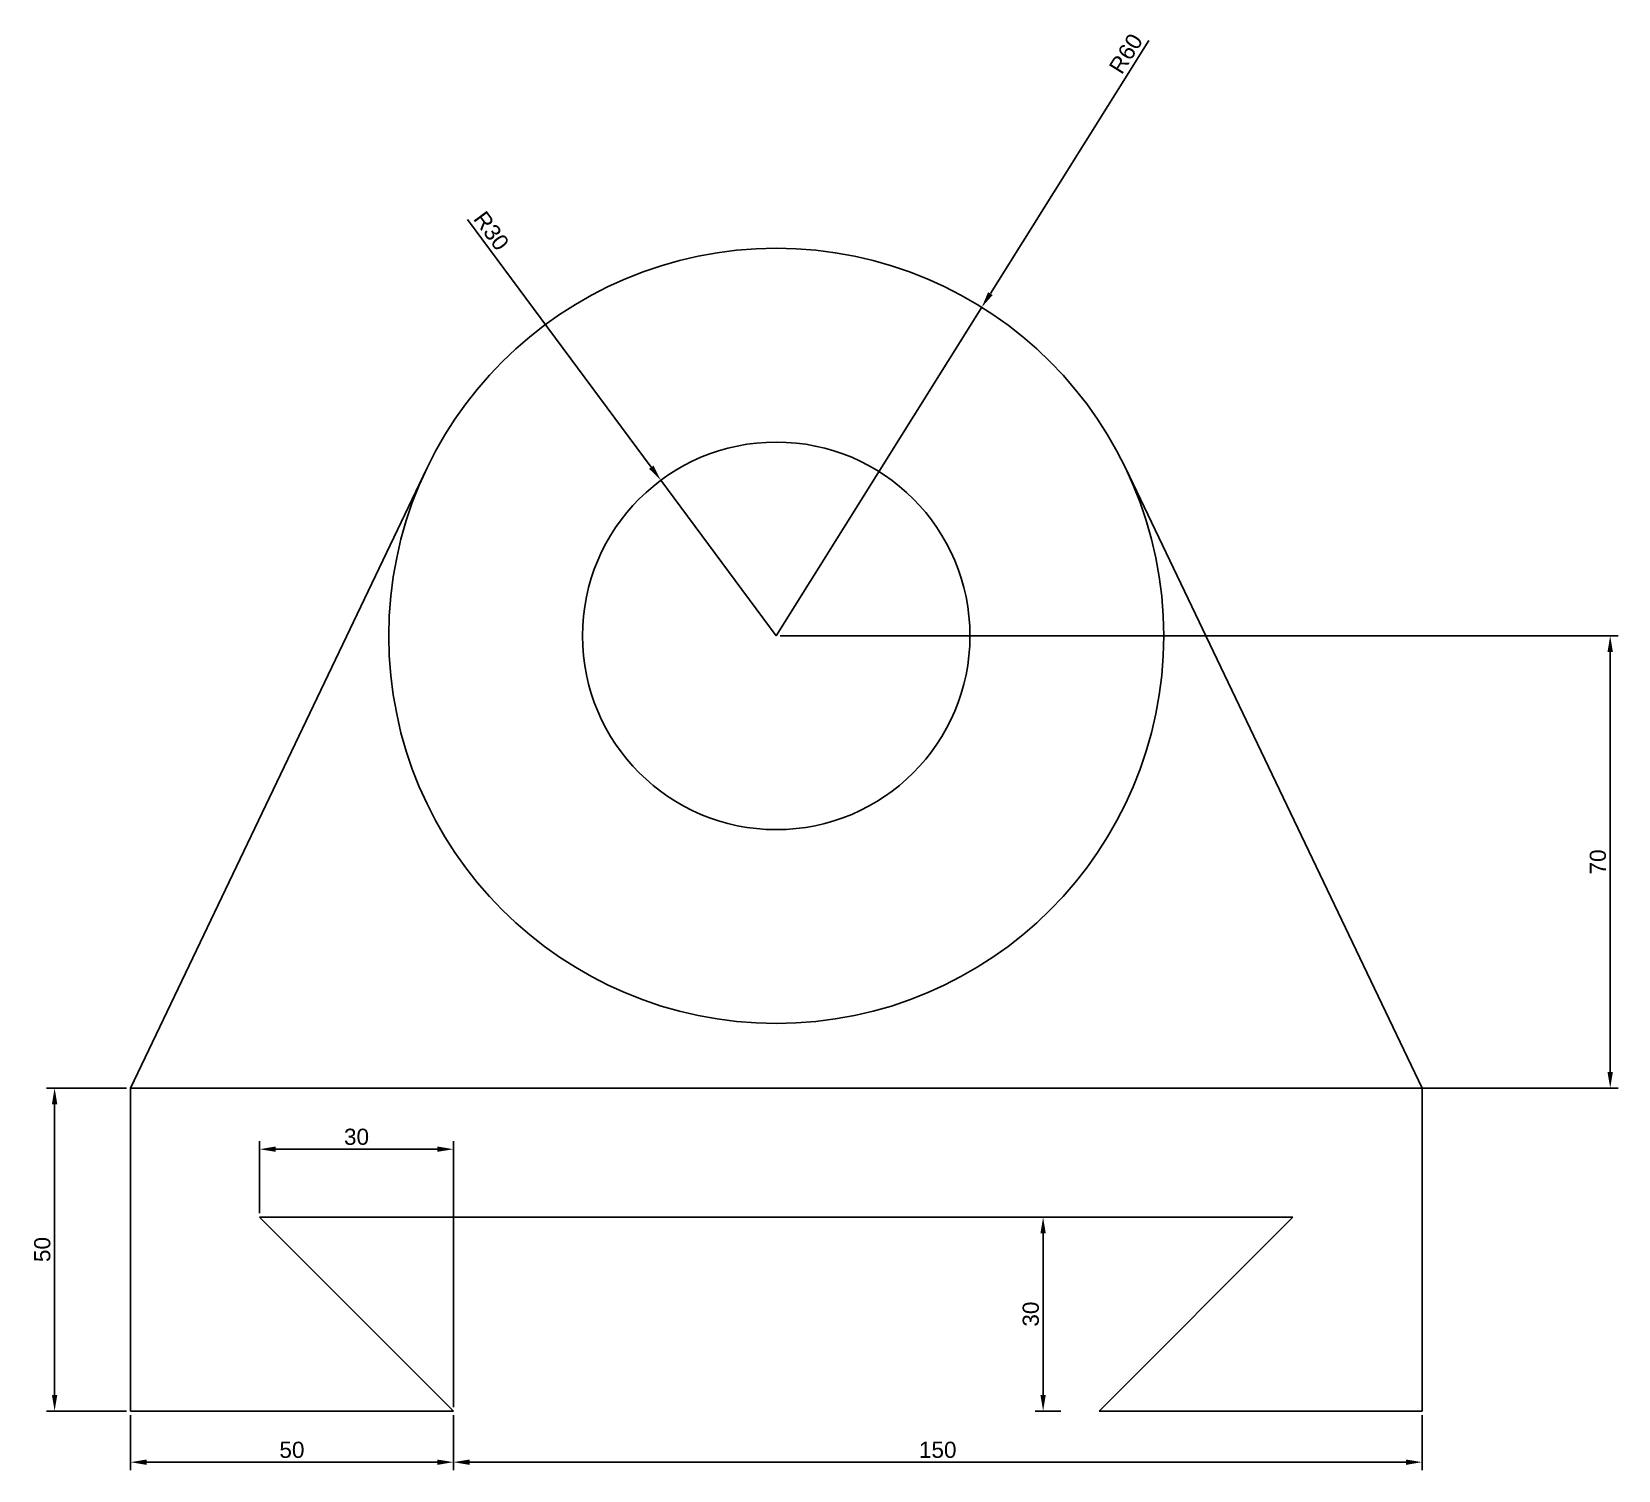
# Model space of a CAD drawing. Header units: millimetres. Extents: x 385 to 630, y 371 to 594.
import ezdxf

# ---------------------------------------------------------------- set-up
doc = ezdxf.new("R2010")
doc.units = ezdxf.units.MM
doc.styles.get("Standard").update_dxf_attribs({"font": 'arial.ttf'})
doc.dimstyles.new('ISO-25', dxfattribs={"dimtxt": 2.5, "dimasz": 2.5, "dimexe": 1.25, "dimexo": 0.625, "dimtad": 1, "dimtxsty": 'Standard', "dimcen": 2.5, "dimadec": 0, "dimazin": 0, "dimtfac": 1, "dimtmove": 0, "dimatfit": 3, "dimfxl": 1, "dimarcsym": 0})

# ---------------------------------------------------------------- blocks, each defined once
blk = doc.blocks.new('*D2')
at = {"color": 0, "lineweight": -2, "transparency": 16777216}
for p, q in [((420, 410.62), (420, 421.78)), ((422.5, 420.53), (447.5, 420.53)), ((450, 380.62), (450, 421.78))]:
    blk.add_line(p, q, dxfattribs=at)
at = {"color": 0, "transparency": 16777216}
for points in [[(422.5, 420.95), (422.5, 420.12), (420, 420.53)], [(447.5, 420.95), (447.5, 420.12), (450, 420.53)]]:
    blk.add_solid(points, dxfattribs=at)
at = {"layer": 'Defpoints', "color": 0, "transparency": 16777216}
for p in [(450, 420.53), (420, 410), (450, 380)]:
    blk.add_point(p, dxfattribs=at)
at = {"color": 0, "transparency": 16777216, "insert": (435, 422.44), "char_height": 2.5, "attachment_point": 5}
blk.add_mtext('30', dxfattribs=at)
blk = doc.blocks.new('*D3')
at = {"color": 0, "lineweight": -2, "transparency": 16777216}
for p, q in [((544.06, 410), (540.07, 410)), ((541.32, 407.5), (541.32, 382.5)), ((544.06, 380), (540.07, 380))]:
    blk.add_line(p, q, dxfattribs=at)
at = {"color": 0, "transparency": 16777216}
for points in [[(540.91, 407.5), (541.74, 407.5), (541.32, 410)], [(540.91, 382.5), (541.74, 382.5), (541.32, 380)]]:
    blk.add_solid(points, dxfattribs=at)
at = {"layer": 'Defpoints', "color": 0, "transparency": 16777216}
for p in [(544.69, 410), (541.32, 380), (544.69, 380)]:
    blk.add_point(p, dxfattribs=at)
at = {"color": 0, "transparency": 16777216, "insert": (539.42, 395), "char_height": 2.5, "attachment_point": 5, "rotation": 90}
blk.add_mtext('30', dxfattribs=at)
blk = doc.blocks.new('*D4')
at = {"color": 0, "lineweight": -2, "transparency": 16777216}
for p, q in [((450, 379.38), (450, 370.83)), ((600, 379.38), (600, 370.83)), ((597.5, 372.08), (452.5, 372.08))]:
    blk.add_line(p, q, dxfattribs=at)
at = {"color": 0, "transparency": 16777216}
for points in [[(452.5, 372.49), (452.5, 371.66), (450, 372.08)], [(597.5, 372.49), (597.5, 371.66), (600, 372.08)]]:
    blk.add_solid(points, dxfattribs=at)
at = {"layer": 'Defpoints', "color": 0, "transparency": 16777216}
for p in [(450, 380), (600, 380), (450, 372.08)]:
    blk.add_point(p, dxfattribs=at)
at = {"color": 0, "transparency": 16777216, "insert": (525, 373.98), "char_height": 2.5, "attachment_point": 5}
blk.add_mtext('150', dxfattribs=at)
blk = doc.blocks.new('*D5')
at = {"color": 0, "lineweight": -2, "transparency": 16777216}
for p, q in [((400, 379.38), (400, 370.83)), ((450, 379.38), (450, 370.83)), ((402.5, 372.08), (447.5, 372.08))]:
    blk.add_line(p, q, dxfattribs=at)
at = {"color": 0, "transparency": 16777216}
for points in [[(402.5, 372.49), (402.5, 371.66), (400, 372.08)], [(447.5, 372.49), (447.5, 371.66), (450, 372.08)]]:
    blk.add_solid(points, dxfattribs=at)
at = {"layer": 'Defpoints', "color": 0, "transparency": 16777216}
for p in [(400, 380), (450, 380), (450, 372.08)]:
    blk.add_point(p, dxfattribs=at)
at = {"color": 0, "transparency": 16777216, "insert": (425, 373.98), "char_height": 2.5, "attachment_point": 5}
blk.add_mtext('50', dxfattribs=at)
blk = doc.blocks.new('*D6')
at = {"color": 0, "lineweight": -2, "transparency": 16777216}
for p, q in [((399.38, 430), (387, 430)), ((388.25, 382.5), (388.25, 427.5)), ((399.38, 380), (387, 380))]:
    blk.add_line(p, q, dxfattribs=at)
at = {"color": 0, "transparency": 16777216}
for points in [[(387.83, 427.5), (388.67, 427.5), (388.25, 430)], [(387.83, 382.5), (388.67, 382.5), (388.25, 380)]]:
    blk.add_solid(points, dxfattribs=at)
at = {"layer": 'Defpoints', "color": 0, "transparency": 16777216}
for p in [(388.25, 430), (400, 430), (400, 380)]:
    blk.add_point(p, dxfattribs=at)
at = {"color": 0, "transparency": 16777216, "insert": (386.35, 405), "char_height": 2.5, "attachment_point": 5, "rotation": 90}
blk.add_mtext('50', dxfattribs=at)
blk = doc.blocks.new('*D7')
at = {"color": 0, "lineweight": -2, "transparency": 16777216}
for p, q in [((500.63, 500), (630.39, 500)), ((629.14, 497.5), (629.14, 432.5)), ((500.63, 430), (630.39, 430))]:
    blk.add_line(p, q, dxfattribs=at)
at = {"color": 0, "transparency": 16777216}
for points in [[(628.72, 497.5), (629.56, 497.5), (629.14, 500)], [(628.72, 432.5), (629.56, 432.5), (629.14, 430)]]:
    blk.add_solid(points, dxfattribs=at)
at = {"layer": 'Defpoints', "color": 0, "transparency": 16777216}
for p in [(500, 500), (500, 430), (629.14, 430)]:
    blk.add_point(p, dxfattribs=at)
at = {"color": 0, "transparency": 16777216, "insert": (627.24, 465), "char_height": 2.5, "attachment_point": 5, "rotation": 90}
blk.add_mtext('70', dxfattribs=at)
blk = doc.blocks.new('*D8')
at = {"color": 0, "lineweight": -2, "transparency": 16777216}
for p, q in [((452.2, 564.47), (480.64, 526.11)), ((500, 500), (482.13, 524.1))]:
    blk.add_line(p, q, dxfattribs=at)
at = {"color": 0, "transparency": 16777216}
blk.add_solid([(480.98, 526.36), (480.31, 525.86), (482.13, 524.1)], dxfattribs=at)
at = {"layer": 'Defpoints', "color": 0, "transparency": 16777216}
for p in [(482.13, 524.1), (500, 500)]:
    blk.add_point(p, dxfattribs=at)
at = {"color": 0, "transparency": 16777216, "insert": (455.88, 562.7), "char_height": 2.5, "attachment_point": 5, "rotation": 306.5548}
blk.add_mtext('R30', dxfattribs=at)
blk = doc.blocks.new('*D9')
at = {"color": 0, "lineweight": -2, "transparency": 16777216}
for p, q in [((557.67, 592.18), (533.15, 552.98)), ((500, 500), (531.82, 550.87))]:
    blk.add_line(p, q, dxfattribs=at)
at = {"color": 0, "transparency": 16777216}
blk.add_solid([(532.8, 553.21), (533.5, 552.76), (531.82, 550.87)], dxfattribs=at)
at = {"layer": 'Defpoints', "color": 0, "transparency": 16777216}
for p in [(531.82, 550.87), (500, 500)]:
    blk.add_point(p, dxfattribs=at)
at = {"color": 0, "transparency": 16777216, "insert": (554.15, 590.13), "char_height": 2.5, "attachment_point": 5, "rotation": 57.968}
blk.add_mtext('R60', dxfattribs=at)

msp = doc.modelspace()

# ---------------------------------------------------------------- linework, layer by layer
for p, q in [((400, 430), (445.875, 525.893)), ((600, 430), (554.125, 525.893)), ((600, 430), (400, 430)), ((400, 430), (400, 380)), ((600, 430), (600, 380)), ((450, 410), (420, 410)), ((420, 410), (450, 380)), ((550, 410), (450, 410)), ((550, 410), (580, 410)), ((580, 410), (550, 380)), ((400, 380), (450, 380)), ((600, 380), (550, 380))]:
    msp.add_line(p, q)
for radius in [60, 30]:
    msp.add_circle((500, 500), radius)

# ---------------------------------------------------------------- dimensions: what is measured, and where the dimension line sits
for mpoint, picture, middle in [((531.824, 550.865), '*D9', (555.76, 589.124)), ((482.132, 524.099), '*D8', (454.351, 561.568))]:
    dim = msp.add_radius_dim(center=(500, 500), mpoint=mpoint, dimstyle='ISO-25')
    dim.commit()
    dim.dimension.update_dxf_attribs({"geometry": picture, "text_midpoint": middle, "dimtype": 164})
for base, p1, p2, picture, middle in [((629.138, 430), (500, 500), (500, 430), '*D7', (627.237, 465)), ((388.249, 430), (400, 380), (400, 430), '*D6', (386.347, 405)), ((541.324, 380), (544.686, 410), (544.686, 380), '*D3', (539.421, 395))]:
    dim = msp.add_linear_dim(base=base, p1=p1, p2=p2, angle=90, dimstyle='ISO-25')
    dim.commit()
    dim.dimension.update_dxf_attribs({"geometry": picture, "text_midpoint": middle})
for base, p1, picture, middle in [((450, 420.535), (420, 410), '*D2', (435, 422.437)), ((450, 372.078), (400, 380), '*D5', (425, 373.979)), ((450, 372.078), (600, 380), '*D4', (525, 373.979))]:
    dim = msp.add_linear_dim(base=base, p1=p1, p2=(450, 380), dimstyle='ISO-25')
    dim.commit()
    dim.dimension.update_dxf_attribs({"geometry": picture, "text_midpoint": middle})

doc.saveas('drawing.dxf')
